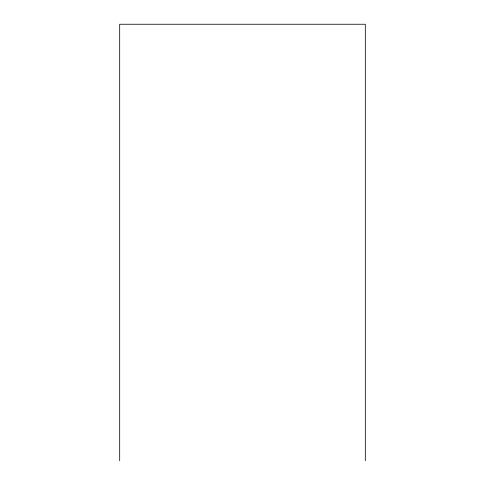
<?xml version="1.0" encoding="UTF-8"?>
<svg xmlns="http://www.w3.org/2000/svg" width="485" height="485" viewBox="0 0 485 485"><rect width="100%" height="100%" fill="white"/><g stroke="black" fill="none" stroke-linecap="round" stroke-linejoin="round"><path stroke-width="0.73" d="M365.314 460.75L365.314 24.25L119.686 24.25L119.686 460.75"/></g></svg>
